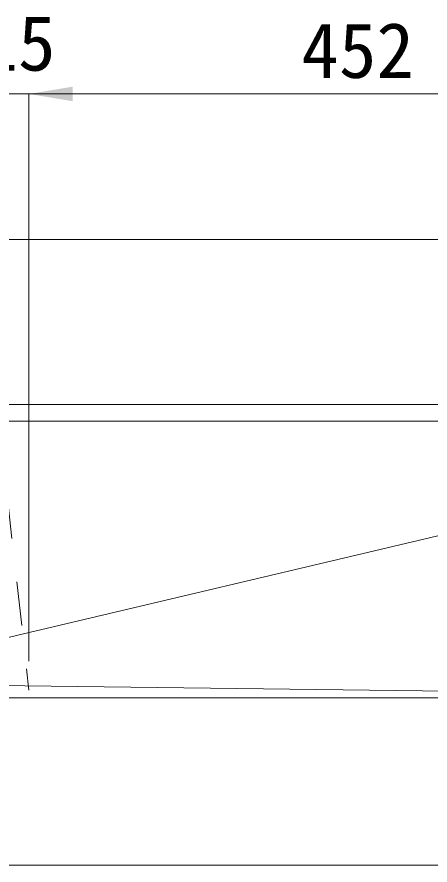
# Model space of a CAD drawing. Units: millimetres at full size. Extents: x 50430 to 75195, y -63423 to -40900.
# Drawn here: x 56793 to 57077, y -60925 to -60342 of the extents above; entities that cross this region are included whole.
import ezdxf
from ezdxf.enums import TextEntityAlignment as Align

# ---------------------------------------------------------------- set-up
doc = ezdxf.new("R2010")
doc.units = ezdxf.units.MM
doc.header["$LTSCALE"] = 30
doc.linetypes.add('USER2', pattern=[2, 1, -1])
for name, color, linetype, lineweight in [('0_2', 7, 'Continuous', 13), ('側溝・本体', 7, 'Continuous', 9), ('寸法線', 7, 'Continuous', 9), ('本体', 2, 'Continuous', 20)]:
    doc.layers.add(name, color=color, linetype=linetype, lineweight=lineweight)
doc.styles.add('ＭＳ ゴシック', font='')
doc.styles.get('ＭＳ ゴシック').set_extended_font_data('MS Gothic')

# ---------------------------------------------------------------- blocks, each defined once
blk = doc.blocks.new('filled_arrow')
at = {"color": 0, "linetype": 'Continuous', "lineweight": -2}
blk.add_solid([(7.5, 1.25), (0, 0), (7.5, -1.25)], dxfattribs=at)

msp = doc.modelspace()

# ---------------------------------------------------------------- linework, layer by layer
at = {"layer": '0_2', "lineweight": 9}
for p, q in [((56261.68, -60608.09), (57253.68, -60608.09)), ((56261.68, -60619.59), (57249.18, -60619.59)), ((56261.68, -60809.59), (57249.18, -60809.59))]:
    msp.add_line(p, q, dxfattribs=at)
at = {"layer": '側溝・本体'}
for q in [(57249.18, -60659.09), (57249.18, -60807.09)]:
    msp.add_line((56653.68, -60799.59), q, dxfattribs=at)
at = {"layer": '側溝・本体', "linetype": 'USER2'}
msp.add_line((56786.68, -60670.4), (56801.68, -60804.5), dxfattribs=at)
at = {"layer": '寸法線'}
for p, q in [((56726.68, -60394.59), (56861.68, -60394.59)), ((56801.68, -60784.5), (56801.68, -60394.59)), ((56801.68, -60394.59), (57253.68, -60394.59)), ((56801.68, -60784.5), (56801.68, -60394.59))]:
    msp.add_line(p, q, dxfattribs=at)
at = {"layer": '本体'}
for p, q in [((56255.68, -60494.59), (57253.68, -60494.59)), ((56255.68, -60924.59), (57253.68, -60924.59))]:
    msp.add_line(p, q, dxfattribs=at)

# ---------------------------------------------------------------- block references
at = {"layer": '寸法線', "xscale": 4, "yscale": 4}
msp.add_blockref('filled_arrow', (56801.68, -60394.59), dxfattribs=at)
msp.add_blockref('filled_arrow', (56801.68, -60394.59), dxfattribs=at)

# ---------------------------------------------------------------- texts
at = {"layer": '寸法線', "style": 'ＭＳ ゴシック'}
for s, p in [('15', (56794.18, -60359.59)), ('452', (57027.68, -60364.59))]:
    msp.add_text(s, height=37.98, dxfattribs=at).set_placement(p, align=Align.MIDDLE_CENTER)

doc.saveas('drawing.dxf')
